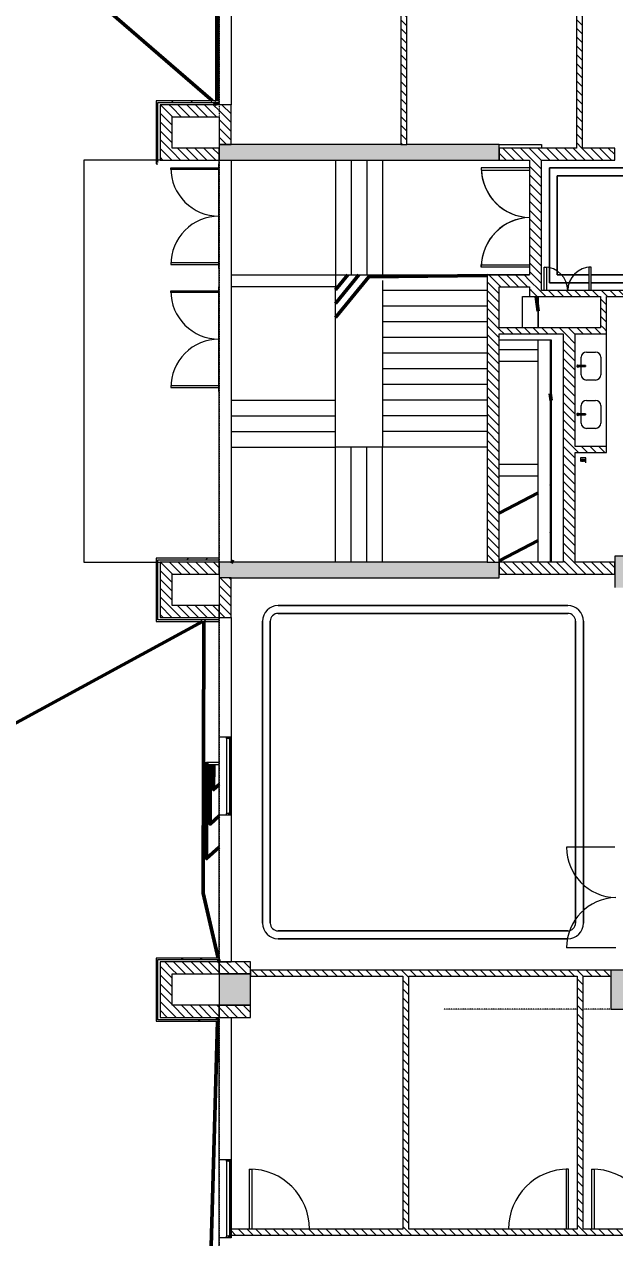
# Model space of a CAD drawing. Header units: millimetres. Extents: x -106145 to 154907, y -84585 to 152038.
# Drawn here: x -18341 to -7036, y 4985 to 28220 of the extents above; entities that cross this region are included whole.
import ezdxf

# ---------------------------------------------------------------- set-up
doc = ezdxf.new("R2010")
doc.units = ezdxf.units.MM
for name, pattern in [('Cut Out Line', [2, 1, -1]), ('Cut Out Line _2_', [2, 1, -1]), ('Overhead', [3.96875, 2.38125, -1.5875])]:
    doc.linetypes.add(name, pattern=pattern)
for name, color, linetype, lineweight in [('A-ANNO-DIMS', 7, 'Continuous', 9), ('A-ANNO-DIMS-300', 7, 'Continuous', 9), ('A-DETL-MBND', 7, 'Continuous', 5), ('A-DOOR', 7, 'Continuous', 5), ('A-FLOR', 7, 'Continuous', 5), ('A-GLAZ', 7, 'Continuous', 5), ('A-WALL', 7, 'Continuous', 5), ('A-WALL-PATT', 7, 'Continuous', 5), ('C-TOPO-MAJR', 7, 'Continuous', 50), ('P-SANR-FIXT', 7, 'Continuous', 5), ('S-COLS', 7, 'Continuous', 5), ('S-STRS', 7, 'Continuous', 5)]:
    doc.layers.add(name, color=color, linetype=linetype, lineweight=lineweight)
doc.layers.add('A-DETL', color=7, linetype='Continuous', lineweight=5, true_color=0x00a600)
doc.styles.add('RomanS', font='romans__.ttf', dxfattribs={"width": 0.8, "height": 1200})
doc.dimstyles.new('Diagonal_-_4_mm_RomanS_1', dxfattribs={"dimscale": 304.8, "dimtxt": 1219.023462, "dimasz": 1.476378, "dimexe": 0.984252, "dimexo": 0.0625, "dimgap": 0.19685, "dimtad": 1, "dimdec": 0, "dimzin": 0, "dimdsep": 46, "dimtxsty": 'RomanS', "dimblk1": 'OBLIQUE', "dimblk2": 'OBLIQUE', "dimsah": 1, "dimcen": 0.09, "dimdle": 2.362205, "dimazin": 0, "dimtfac": 1, "dimtdec": 4, "dimtix": 1, "dimtmove": 1, "dimatfit": 3, "dimfxl": 2.362205, "dimfxlon": 1, "dimtvp": 1, "dimtolj": 1, "dimtzin": 0, "dimarcsym": 2})
pattern_1 = [(315, (0, 0), (84.18955, 84.18955), [])]
pattern_2 = [(45, (0, 0), (-754.34, 754.34), []), (45, (0, 1143), (-754.34, 754.34), [])]

# ---------------------------------------------------------------- blocks, each defined once
blk = doc.blocks.new('M_Concrete-Rectangular-Column - 750 x 750-3585654-Site Plan -MAIN')
at = {"layer": 'S-COLS', "true_color": 0xeaeaea}
blk.add_hatch(color=254, dxfattribs=at).paths.add_polyline_path([(-375, 375), (-375, -375), (375, -375), (375, 375), (-130, 375)], flags=0)
at = {"layer": 'S-COLS', "color": 254, "true_color": 0xdddddd}
for p, q in [((375, 375), (-375, 375)), ((-375, 375), (-375, -375)), ((375, -375), (375, 375)), ((-375, -375), (375, -375))]:
    blk.add_line(p, q, dxfattribs=at)
blk = doc.blocks.new('M_Door-Passage-Double-Flush - FWD1 2_0-12334527-Site Plan -MAIN')
at = {"layer": 'A-DOOR', "color": 254, "lineweight": 9, "true_color": 0xdddddd}
for p, q in [((-905, 1046.35), (-905, 121.35)), ((950, 121.35), (950, 1046.35))]:
    blk.add_line(p, q, dxfattribs=at)
at = {"layer": 'A-DOOR', "color": 254, "true_color": 0xdddddd}
for centre, start, end in [((-950, 96.35), 1.520513, 87.303195), ((950, 96.35), 92.77704, 178.479487)]:
    blk.add_arc(centre, 950, start, end, dxfattribs=at)
blk = doc.blocks.new('M_Door-Passage-Double-Flush - FWD1 2_0-V40-Site Plan -MAIN')
at = {"layer": 'A-DOOR', "color": 254, "lineweight": 9, "true_color": 0xdddddd}
for p, q in [((-950, 121.35), (-950, 1046.35)), ((-950, 1046.35), (-905, 1046.35)), ((-905, 1046.35), (-905, 121.35)), ((950, 1046.35), (905, 1046.35)), ((905, 1046.35), (905, 121.35)), ((950, 121.35), (950, 1046.35))]:
    blk.add_line(p, q, dxfattribs=at)
at = {"layer": 'A-DOOR', "color": 254, "true_color": 0xdddddd}
for centre, start, end in [((-950, 96.35), 1.520513, 90), ((950, 96.35), 90, 178.479487)]:
    blk.add_arc(centre, 950, start, end, dxfattribs=at)
blk = doc.blocks.new('M_Door-Passage-Double-Flush - SHD 1_0-11714148-Site Plan -MAIN')
at = {"layer": 'A-DOOR', "color": 254, "lineweight": 9, "true_color": 0xdddddd}
for p, q in [((-450, -63.85), (-450, -513.85)), ((-405, -513.85), (-405, -63.85)), ((405, -513.85), (405, -63.85)), ((450, -63.85), (450, -513.85)), ((-450, -513.85), (-405, -513.85)), ((450, -513.85), (405, -513.85))]:
    blk.add_line(p, q, dxfattribs=at)
at = {"layer": 'A-DOOR', "color": 254, "true_color": 0xdddddd}
for centre, start, end in [((-450, -63.85), 270, 360), ((450, -63.85), 180, 270)]:
    blk.add_arc(centre, 450, start, end, dxfattribs=at)
blk = doc.blocks.new('M_Door-Passage-Small Slit Vision Panel_Type B - 1_25_Type B-13938696-Site Plan -MAIN')
at = {"layer": 'A-DOOR', "color": 254, "true_color": 0xdddddd}
for p, q in [((-514.125, -63.85), (-514.125, -71.85)), ((-454.125, -71.85), (-514.125, -71.85)), ((-454.125, -71.85), (-454.125, -63.85))]:
    blk.add_line(p, q, dxfattribs=at)
at = {"layer": 'A-DOOR', "color": 254, "lineweight": 9, "true_color": 0xdddddd}
for p, q in [((530, -1213.85), (530, -63.85)), ((575, -63.85), (575, -1213.85)), ((575, -1213.85), (530, -1213.85))]:
    blk.add_line(p, q, dxfattribs=at)
at = {"layer": 'A-DOOR', "color": 254, "true_color": 0xdddddd}
blk.add_arc((575, -63.85), 1150, 180, 270, dxfattribs=at)
blk = doc.blocks.new('M_Door-Passage-Small Slit Vision Panel_Type B - 1_25_Type B-13938695-Site Plan -MAIN')
at = {"layer": 'A-DOOR', "color": 254, "lineweight": 9, "true_color": 0xdddddd}
for p, q in [((575, 1213.85), (530, 1213.85)), ((530, 1213.85), (530, 63.85)), ((575, 63.85), (575, 1213.85))]:
    blk.add_line(p, q, dxfattribs=at)
at = {"layer": 'A-DOOR', "color": 254, "true_color": 0xdddddd}
for p, q in [((-514.125, 71.85), (-514.125, 63.85)), ((-514.125, 71.85), (-454.125, 71.85)), ((-454.125, 63.85), (-454.125, 71.85))]:
    blk.add_line(p, q, dxfattribs=at)
blk.add_arc((575, 63.85), 1150, 90, 180, dxfattribs=at)
blk = doc.blocks.new('M_Door-Curtain-Wall-Double-Storefront1 - M_Door-Curtain-Wall-Double-Storefront-14212920-Site Plan -MAIN')
at = {"layer": 'A-DOOR', "color": 254, "true_color": 0xdddddd}
for p, q in [((-963, -58), (-963, -978)), ((963, -37), (963, -978))]:
    blk.add_line(p, q, dxfattribs=at)
for centre, start, end in [((-963, -16), 270, 358.6823), ((963, -16), 181.3177, 270)]:
    blk.add_arc(centre, 963, start, end, dxfattribs=at)
blk = doc.blocks.new('M_Window-Fixed - 1050X1500-9149708-Site Plan -MAIN')
at = {"layer": 'A-GLAZ', "color": 254, "true_color": 0xdddddd}
for p, q in [((-750, 115), (750, 115)), ((-718.25, 26.1), (718.25, 26.1)), ((711.9, 115), (-711.9, 115)), ((750, -115), (-750, -115))]:
    blk.add_line(p, q, dxfattribs=at)
at = {"layer": 'A-GLAZ', "color": 254, "lineweight": 9, "true_color": 0xdddddd}
for p, q in [((-750, -115), (-750, 115)), ((-711.9, 115), (-750, 115)), ((-718.25, 26.1), (-750, 26.1)), ((-737.3, 115), (-737.3, 70.55)), ((-737.3, 70.55), (-718.25, 70.55)), ((-711.9, 70.55), (-718.25, 70.55)), ((-718.25, 70.55), (-718.25, 26.1)), ((-711.9, 115), (-711.9, 70.55)), ((711.9, 92.775), (-711.9, 92.775)), ((711.9, 115), (711.9, 70.55)), ((750, 115), (711.9, 115)), ((711.9, 70.55), (718.25, 70.55)), ((718.25, 70.55), (718.25, 26.1)), ((737.3, 70.55), (718.25, 70.55)), ((750, 26.1), (718.25, 26.1)), ((737.3, 115), (737.3, 70.55)), ((750, 115), (750, -115))]:
    blk.add_line(p, q, dxfattribs=at)
blk = doc.blocks.new('M_Window-Fixed - 1050X1500-V47-Site Plan -MAIN')
at = {"layer": 'A-GLAZ', "color": 254, "true_color": 0xdddddd}
for p, q in [((-750, 115), (750, 115)), ((-718, 26), (718, 26)), ((712, 115), (-712, 115)), ((750, -115), (-750, -115))]:
    blk.add_line(p, q, dxfattribs=at)
at = {"layer": 'A-GLAZ', "color": 254, "lineweight": 9, "true_color": 0xdddddd}
for p, q in [((-750, -115), (-750, 115)), ((-712, 115), (-750, 115)), ((-718, 26), (-750, 26)), ((-737, 115), (-737, 71)), ((-737, 71), (-718, 71)), ((-712, 71), (-718, 71)), ((-718, 71), (-718, 26)), ((-712, 115), (-712, 71)), ((712, 93), (-712, 93)), ((712, 115), (712, 71)), ((750, 115), (712, 115)), ((712, 71), (718, 71)), ((718, 71), (718, 26)), ((737, 71), (718, 71)), ((750, 26), (718, 26)), ((737, 115), (737, 71)), ((750, 115), (750, -115))]:
    blk.add_line(p, q, dxfattribs=at)
blk = doc.blocks.new('TAPWARE_boiling-chilled_water_unit - HYTP-029-V44-Site Plan -MAIN')
at = {"layer": 'P-SANR-FIXT', "color": 254, "true_color": 0xdddddd}
for p, q in [((-10, -350), (10, -350)), ((0, -480), (0, -520)), ((0, -520), (0, -480))]:
    blk.add_line(p, q, dxfattribs=at)
for start, end in [(90, 270), (180, 195.3487), (225, 240.3487), (270, 90), (0, 45)]:
    blk.add_arc((0, -500), 20, start, end, dxfattribs=at)
for points in [[(-10, -350), (-10, -362), (-10, -385), (-10, -419), (-10, -453), (-10, -473), (-10, -483)], [(10, -483), (10, -473), (10, -453), (10, -419), (10, -385), (10, -362), (10, -350)], [(-10, -483), (-9, -482), (-8, -481), (-6, -481)], [(2, -480), (4, -480), (6, -481), (9, -482), (10, -483)]]:
    blk.add_open_spline(points, degree=3, dxfattribs=at)
blk = doc.blocks.new('Floor trap face - FD_100x100_-13466426-Site Plan -MAIN')
at = {"layer": 'P-SANR-FIXT', "color": 254, "true_color": 0xdddddd}
for p, q in [((-25, 28), (-25, 34)), ((25, 28), (-25, 28)), ((-25, 6), (-25, 17)), ((-25, 17), (25, 17)), ((25, 6), (-25, 6)), ((-24, 39), (25, 39)), ((50, 50), (-22, 50)), ((25, 39), (25, 28)), ((25, 17), (25, 6)), ((50, -50), (50, 50)), ((-48, -50), (50, -50)), ((-25, -17), (-25, -6)), ((-25, -6), (25, -6)), ((25, -17), (-25, -17)), ((-25, -39), (-25, -28)), ((-25, -28), (25, -28)), ((25, -39), (-25, -39)), ((25, -6), (25, -17)), ((25, -28), (25, -39))]:
    blk.add_line(p, q, dxfattribs=at)
blk = doc.blocks.new('DC_DdlFlPanelFire-Rated-eq w vision panel - FSD2 _2_0-V85-Site Plan -MAIN')
at = {"layer": 'A-DOOR', "color": 253, "lineweight": 9, "true_color": 0xaaaaaa}
for p, q in [((-895, 1040), (-925, 1040)), ((-925, 1040), (-925, 115)), ((-895, 115), (-895, 1040)), ((895, 115), (895, 1040)), ((895, 1040), (925, 1040)), ((925, 1040), (925, 115))]:
    blk.add_line(p, q, dxfattribs=at)
at = {"layer": 'A-DOOR', "color": 253, "true_color": 0xaaaaaa}
for centre, start, end in [((-925, 115), 360, 90), ((925, 115), 90, 180)]:
    blk.add_arc(centre, 925, start, end, dxfattribs=at)
blk = doc.blocks.new('2022_11_09_AB BLOCKFACADE WITH CONTINOUS WINDOW_rvt-1-Site Plan -MAIN')
at = {"layer": 'A-WALL-PATT', "true_color": 0xeaeaea}
h = blk.add_hatch(dxfattribs=at)
h.set_pattern_fill('FP_19', color=254, style=0, pattern_type=2)
h.set_pattern_definition(pattern_1)
h.paths.add_polyline_path([(-11131, 25920), (-11016, 25920), (-11016, 30475), (-11131, 30475), (-11131, 26652)], flags=0)
h = blk.add_hatch(dxfattribs=at)
h.set_pattern_fill('FP_19', color=254, style=0, pattern_type=2)
h.set_pattern_definition(pattern_1)
h.paths.add_polyline_path([(-7771, 25849), (-7656, 25849), (-7656, 30475), (-7771, 30475), (-7771, 26652)], flags=0)
at = {"layer": 'A-WALL-PATT', "true_color": 0xd4d4d4}
h = blk.add_hatch(dxfattribs=at)
h.set_pattern_fill('FP_20', color=254, style=0, pattern_type=2)
h.set_pattern_definition(pattern_2)
h.paths.add_polyline_path([(-15816, 25545), (-15786, 25545), (-15786, 26755), (-15816, 26755), (-15816, 26652)], flags=0)
h = blk.add_hatch(dxfattribs=at)
h.set_pattern_fill('FP_20', color=254, style=0, pattern_type=2)
h.set_pattern_definition(pattern_2)
h.paths.add_polyline_path([(-14611, 26725), (-14611, 26755), (-15786, 26755), (-15786, 26725)], flags=0)
at = {"layer": 'A-WALL-PATT', "true_color": 0xeaeaea}
h = blk.add_hatch(dxfattribs=at)
h.set_pattern_fill('FP_19', color=254, style=0, pattern_type=2)
h.set_pattern_definition(pattern_1)
h.paths.add_polyline_path([(-15741, 25620), (-15511, 25620), (-15511, 26680), (-15741, 26680), (-15741, 26652)], flags=0)
h = blk.add_hatch(dxfattribs=at)
h.set_pattern_fill('FP_19', color=254, style=0, pattern_type=2)
h.set_pattern_definition(pattern_1)
h.paths.add_polyline_path([(-14611, 26450), (-14611, 26680), (-15511, 26680), (-15511, 26450), (-14896, 26450)], flags=0)
h = blk.add_hatch(dxfattribs=at)
h.set_pattern_fill('FP_19', color=254, style=0, pattern_type=2)
h.set_pattern_definition(pattern_1)
h.paths.add_polyline_path([(-14381, 25920), (-14381, 26680), (-14611, 26680), (-14611, 25920)], flags=0)
h = blk.add_hatch(dxfattribs=at)
h.set_pattern_fill('FP_19', color=254, style=0, pattern_type=2)
h.set_pattern_definition(pattern_1)
h.paths.add_polyline_path([(-14611, 25620), (-14611, 25850), (-15511, 25850), (-15511, 25620), (-14616, 25620)], flags=0)
at = {"layer": 'A-WALL-PATT', "true_color": 0xcccccb}
for points in [[(-9251, 25620), (-9251, 25920), (-14611, 25920), (-14611, 25620), (-9645, 25620)], [(-13846, 17620), (-9251, 17620), (-9251, 17920), (-14611, 17920), (-14611, 17620), (-14381, 17620)]]:
    blk.add_hatch(color=254, dxfattribs=at).paths.add_polyline_path(points, flags=0)
at = {"layer": 'A-WALL-PATT', "true_color": 0xeaeaea}
h = blk.add_hatch(dxfattribs=at)
h.set_pattern_fill('FP_19', color=254, style=0, pattern_type=2)
h.set_pattern_definition(pattern_1)
h.paths.add_polyline_path([(-9251, 25619), (-7036, 25619), (-7036, 25849), (-9251, 25849), (-9251, 25620)], flags=0)
h = blk.add_hatch(dxfattribs=at)
h.set_pattern_fill('FP_19', color=254, style=0, pattern_type=2)
h.set_pattern_definition(pattern_1)
h.paths.add_polyline_path([(-8436, 23120), (-8436, 25619), (-8666, 25619), (-8666, 23120), (-8595, 23120)], flags=0)
h = blk.add_hatch(dxfattribs=at)
h.set_pattern_fill('FP_19', color=254, style=0, pattern_type=2)
h.set_pattern_definition(pattern_1)
h.paths.add_polyline_path([(-9251, 23190), (-8666, 23190), (-8666, 23420), (-9481, 23420), (-9481, 23190)], flags=0)
h = blk.add_hatch(dxfattribs=at)
h.set_pattern_fill('FP_19', color=254, style=0, pattern_type=2)
h.set_pattern_definition(pattern_1)
h.paths.add_polyline_path([(-9251, 17920), (-9251, 23190), (-9481, 23190), (-9481, 17920)], flags=0)
h = blk.add_hatch(dxfattribs=at)
h.set_pattern_fill('FP_19', color=254, style=0, pattern_type=2)
h.set_pattern_definition(pattern_1)
h.paths.add_polyline_path([(-4394, 23005), (-3361, 23005), (-3361, 23120), (-4481, 23120), (-4481, 23005)], flags=0)
h.paths.add_polyline_path([(-4596, 23005), (-4596, 23120), (-8666, 23120), (-8666, 23005), (-5444, 23005)], flags=0)
h = blk.add_hatch(dxfattribs=at)
h.set_pattern_fill('FP_19', color=254, style=0, pattern_type=2)
h.set_pattern_definition(pattern_1)
h.paths.add_polyline_path([(-7306, 22405), (-7191, 22405), (-7191, 23005), (-7306, 23005), (-7306, 22964)], flags=0)
h = blk.add_hatch(dxfattribs=at)
h.set_pattern_fill('FP_19', color=254, style=0, pattern_type=2)
h.set_pattern_definition(pattern_1)
h.paths.add_polyline_path([(-7791, 22290), (-7191, 22290), (-7191, 22405), (-9251, 22405), (-9251, 22290), (-8021, 22290)], flags=0)
h = blk.add_hatch(dxfattribs=at)
h.set_pattern_fill('FP_19', color=254, style=0, pattern_type=2)
h.set_pattern_definition(pattern_1)
h.paths.add_polyline_path([(-8021, 17920), (-7791, 17920), (-7791, 22290), (-8021, 22290), (-8021, 18354)], flags=0)
h = blk.add_hatch(dxfattribs=at)
h.set_pattern_fill('FP_19', color=254, style=0, pattern_type=2)
h.set_pattern_definition(pattern_1)
h.paths.add_polyline_path([(-7191, 20020), (-7191, 20135), (-7791, 20135), (-7791, 20020), (-7544, 20020)], flags=0)
at = {"layer": 'A-WALL-PATT', "true_color": 0xd4d4d4}
h = blk.add_hatch(dxfattribs=at)
h.set_pattern_fill('FP_20', color=254, style=0, pattern_type=2)
h.set_pattern_definition(pattern_2)
h.paths.add_polyline_path([(-15816, 16785), (-15786, 16785), (-15786, 17995), (-15816, 17995), (-15816, 17432)], flags=0)
h = blk.add_hatch(dxfattribs=at)
h.set_pattern_fill('FP_20', color=254, style=0, pattern_type=2)
h.set_pattern_definition(pattern_2)
h.paths.add_polyline_path([(-14611, 17965), (-14611, 17995), (-15786, 17995), (-15786, 17965), (-14896, 17965)], flags=0)
at = {"layer": 'A-WALL-PATT', "true_color": 0xeaeaea}
h = blk.add_hatch(dxfattribs=at)
h.set_pattern_fill('FP_19', color=254, style=0, pattern_type=2)
h.set_pattern_definition(pattern_1)
h.paths.add_polyline_path([(-15741, 16860), (-15511, 16860), (-15511, 17920), (-15741, 17920), (-15741, 17432)], flags=0)
h = blk.add_hatch(dxfattribs=at)
h.set_pattern_fill('FP_19', color=254, style=0, pattern_type=2)
h.set_pattern_definition(pattern_1)
h.paths.add_polyline_path([(-14611, 17690), (-14611, 17920), (-15511, 17920), (-15511, 17690), (-14896, 17690)], flags=0)
h = blk.add_hatch(dxfattribs=at)
h.set_pattern_fill('FP_19', color=254, style=0, pattern_type=2)
h.set_pattern_definition(pattern_1)
h.paths.add_polyline_path([(-9251, 17690), (-7036, 17690), (-7036, 17920), (-9251, 17920)], flags=0)
h = blk.add_hatch(dxfattribs=at)
h.set_pattern_fill('FP_19', color=254, style=0, pattern_type=2)
h.set_pattern_definition(pattern_1)
h.paths.add_polyline_path([(-14611, 16860), (-14381, 16860), (-14381, 17620), (-14611, 17620), (-14611, 17432)], flags=0)
h = blk.add_hatch(dxfattribs=at)
h.set_pattern_fill('FP_19', color=254, style=0, pattern_type=2)
h.set_pattern_definition(pattern_1)
h.paths.add_polyline_path([(-15511, 16860), (-14611, 16860), (-14611, 17090), (-15511, 17090)], flags=0)
at = {"layer": 'A-WALL-PATT', "true_color": 0xd4d4d4}
h = blk.add_hatch(dxfattribs=at)
h.set_pattern_fill('FP_20', color=254, style=0, pattern_type=2)
h.set_pattern_definition(pattern_2)
h.paths.add_polyline_path([(-15786, 16785), (-14611, 16785), (-14611, 16815), (-15786, 16815)], flags=0)
h = blk.add_hatch(dxfattribs=at)
h.set_pattern_fill('FP_20', color=254, style=0, pattern_type=2)
h.set_pattern_definition(pattern_2)
h.paths.add_polyline_path([(-15816, 9130), (-15786, 9130), (-15786, 10340), (-15816, 10340), (-15816, 10056)], flags=0)
h = blk.add_hatch(dxfattribs=at)
h.set_pattern_fill('FP_20', color=254, style=0, pattern_type=2)
h.set_pattern_definition(pattern_2)
h.paths.add_polyline_path([(-15786, 10310), (-14611, 10310), (-14611, 10340), (-15786, 10340)], flags=0)
at = {"layer": 'A-WALL-PATT', "true_color": 0xeaeaea}
h = blk.add_hatch(dxfattribs=at)
h.set_pattern_fill('FP_19', color=254, style=0, pattern_type=2)
h.set_pattern_definition(pattern_1)
h.paths.add_polyline_path([(-15741, 9205), (-15511, 9205), (-15511, 10265), (-15741, 10265), (-15741, 10056)], flags=0)
h = blk.add_hatch(dxfattribs=at)
h.set_pattern_fill('FP_19', color=254, style=0, pattern_type=2)
h.set_pattern_definition(pattern_1)
h.paths.add_polyline_path([(-15511, 10035), (-14611, 10035), (-14611, 10265), (-15511, 10265), (-15511, 10056)], flags=0)
h = blk.add_hatch(dxfattribs=at)
h.set_pattern_fill('FP_19', color=254, style=0, pattern_type=2)
h.set_pattern_definition(pattern_1)
h.paths.add_polyline_path([(-14011, 10035), (-14011, 10265), (-14611, 10265), (-14611, 10035)], flags=0)
h = blk.add_hatch(dxfattribs=at)
h.set_pattern_fill('FP_19', color=254, style=0, pattern_type=2)
h.set_pattern_definition(pattern_1)
h.paths.add_polyline_path([(-7111, 9995), (-7111, 10110), (-14011, 10110), (-14011, 9995), (-7544, 9995)], flags=0)
h = blk.add_hatch(dxfattribs=at)
h.set_pattern_fill('FP_19', color=254, style=0, pattern_type=2)
h.set_pattern_definition(pattern_1)
h.paths.add_polyline_path([(-10981, 5150), (-10981, 9995), (-11096, 9995), (-11096, 5150)], flags=0)
h = blk.add_hatch(dxfattribs=at)
h.set_pattern_fill('FP_19', color=254, style=0, pattern_type=2)
h.set_pattern_definition(pattern_1)
h.paths.add_polyline_path([(-7712, 5150), (-7641, 5150), (-7641, 9995), (-7756, 9995), (-7756, 5150)], flags=0)
h = blk.add_hatch(dxfattribs=at)
h.set_pattern_fill('FP_19', color=254, style=0, pattern_type=2)
h.set_pattern_definition(pattern_1)
h.paths.add_polyline_path([(-14611, 9205), (-14611, 9435), (-15511, 9435), (-15511, 9205), (-14616, 9205)], flags=0)
h = blk.add_hatch(dxfattribs=at)
h.set_pattern_fill('FP_19', color=254, style=0, pattern_type=2)
h.set_pattern_definition(pattern_1)
h.paths.add_polyline_path([(-14611, 9205), (-14011, 9205), (-14011, 9435), (-14611, 9435)], flags=0)
at = {"layer": 'A-WALL-PATT', "true_color": 0xd4d4d4}
h = blk.add_hatch(dxfattribs=at)
h.set_pattern_fill('FP_20', color=254, style=0, pattern_type=2)
h.set_pattern_definition(pattern_2)
h.paths.add_polyline_path([(-14616, 9130), (-14616, 9160), (-15786, 9160), (-15786, 9130)], flags=0)
at = {"layer": 'A-WALL-PATT', "true_color": 0xeaeaea}
h = blk.add_hatch(dxfattribs=at)
h.set_pattern_fill('FP_19', color=254, style=0, pattern_type=2)
h.set_pattern_definition(pattern_1)
h.paths.add_polyline_path([(5789, 5035), (5789, 5150), (-14381, 5150), (-14381, 5035), (5058, 5035)], flags=0)
at = {"layer": 'S-COLS', "true_color": 0xeaeaea}
for points in [[(-7036, 17435), (-6436, 17435), (-6436, 18035), (-7036, 18035)], [(-14011, 9435), (-14011, 10035), (-14611, 10035), (-14611, 9435)]]:
    blk.add_hatch(color=254, dxfattribs=at).paths.add_polyline_path(points, flags=0)
at = {"layer": 'A-DETL', "color": 7, "linetype": 'Cut Out Line', "true_color": 0xf6f6f6}
for p, q in [((-8801, 22405), (-8801, 23005)), ((-8801, 23005), (-8666, 23005)), ((-8501, 22405), (-8501, 23005)), ((-7756, 9360), (-10311, 9360)), ((-7111, 9360), (-7641, 9360))]:
    blk.add_line(p, q, dxfattribs=at)
at = {"layer": 'A-DETL-MBND', "color": 253, "true_color": 0xaaaaaa}
blk.add_line((-14611, 14040), (-14841, 14040), dxfattribs=at)
at = {"layer": 'A-FLOR', "color": 254, "true_color": 0xdddddd}
for p, q in [((-9251, 25920), (-8436, 25920)), ((-8436, 25920), (-8436, 25849)), ((-14381, 25620), (-9251, 25620)), ((5409, 25470), (-8286, 25470)), ((-8286, 25470), (-8286, 23270)), ((-8286, 25470), (5409, 25470)), ((-8286, 23270), (-8286, 25470)), ((-8136, 23420), (-8136, 25320)), ((-8136, 25320), (5259, 25320)), ((5259, 25320), (-8136, 25320)), ((-8136, 25320), (-8136, 23420)), ((-8286, 23270), (-7531, 23270)), ((-7531, 23270), (-8286, 23270)), ((-7531, 23420), (-8136, 23420)), ((-8136, 23420), (-7531, 23420)), ((5259, 23420), (-7486, 23420)), ((-7486, 23420), (5259, 23420)), ((-7486, 23270), (5409, 23270)), ((5409, 23270), (-7486, 23270)), ((-8801, 22405), (-8801, 23005)), ((-8801, 23005), (-8666, 23005)), ((-8501, 23005), (-8501, 22405)), ((-9251, 22175), (-8251, 22175)), ((-8251, 22175), (-8251, 17920)), ((-7191, 20135), (-7191, 22290)), ((-7679, 21685), (-7679, 21843)), ((-7579, 21943), (-7404, 21943)), ((-7304, 21843), (-7304, 21508)), ((-7679, 21508), (-7679, 21665)), ((-7404, 21408), (-7579, 21408)), ((-7679, 20760), (-7679, 20918)), ((-7579, 21018), (-7404, 21018)), ((-7304, 20918), (-7304, 20583)), ((-7679, 20583), (-7679, 20740)), ((-7404, 20483), (-7579, 20483)), ((-7936, 17090), (-13481, 17090)), ((-13481, 17090), (-7936, 17090)), ((-13781, 16790), (-13781, 11010)), ((-13781, 11010), (-13781, 16790)), ((-13631, 11010), (-13631, 16790)), ((-13631, 16790), (-13631, 11010)), ((-13481, 16940), (-7936, 16940)), ((-7936, 16940), (-13481, 16940)), ((-7786, 16790), (-7786, 11010)), ((-7786, 11010), (-7786, 16790)), ((-7636, 11010), (-7636, 16790)), ((-7636, 16790), (-7636, 11010)), ((-7936, 10860), (-13481, 10860)), ((-13481, 10860), (-7936, 10860)), ((-13481, 10710), (-7936, 10710)), ((-7936, 10710), (-13481, 10710))]:
    blk.add_line(p, q, dxfattribs=at)
at = {"layer": 'A-FLOR', "color": 253, "true_color": 0xaaaaaa}
for p, q in [((-15816, 25620), (-17201, 25620)), ((-17201, 25620), (-17201, 17920)), ((-15741, 25620), (-15786, 25620)), ((-17201, 17920), (-15816, 17920)), ((-15786, 17920), (-15741, 17920)), ((-14851, 14090), (-14611, 14090)), ((-15511, 10265), (-15741, 10265))]:
    blk.add_line(p, q, dxfattribs=at)
at = {"layer": 'A-FLOR', "color": 254, "true_color": 0xdddddd}
for centre, radius, start, end in [((-7579, 21843), 100, 90, 180), ((-7404, 21843), 100, 360, 90), ((-7579, 21508), 100, 180, 270), ((-7404, 21508), 100, 270, 360), ((-7579, 20918), 100, 90, 180), ((-7404, 20918), 100, 360, 90), ((-7579, 20583), 100, 180, 270), ((-7404, 20583), 100, 270, 360), ((-13481, 16790), 300, 90, 180), ((-13481, 16790), 300, 90, 180), ((-7936, 16790), 300, 360, 90), ((-7936, 16790), 300, 360, 90), ((-13481, 16790), 150, 90, 180), ((-13481, 16790), 150, 90, 180), ((-7936, 16790), 150, 0, 90), ((-7936, 16790), 150, 0, 90), ((-13481, 11010), 300, 180, 270), ((-13481, 11010), 300, 180, 270), ((-13481, 11010), 150, 180, 270), ((-13481, 11010), 150, 180, 270), ((-7936, 11010), 300, 270, 360), ((-7936, 11010), 150, 270, 360), ((-7936, 11010), 300, 270, 360), ((-7936, 11010), 150, 270, 360)]:
    blk.add_arc(centre, radius, start, end, dxfattribs=at)
at = {"layer": 'A-WALL', "color": 253, "lineweight": 18, "true_color": 0xaaaaaa}
for p, q in [((-14616, 33205), (-14616, 26755)), ((-15816, 26755), (-15816, 25545)), ((-15786, 26755), (-15816, 26755)), ((-14616, 26755), (-15786, 26755)), ((-15786, 25575), (-15786, 26725)), ((-15786, 26725), (-14611, 26725)), ((-15741, 26680), (-15741, 25620)), ((-15511, 26680), (-15741, 26680)), ((-14611, 26680), (-15511, 26680)), ((-15511, 26450), (-14611, 26450)), ((-15511, 25850), (-15511, 26450)), ((-14611, 25850), (-15511, 25850)), ((-15741, 25620), (-15511, 25620)), ((-15511, 25620), (-14616, 25620)), ((-14616, 25620), (-14616, 17995)), ((-15816, 25545), (-15786, 25545)), ((-15816, 17995), (-15816, 16785)), ((-15786, 17995), (-15816, 17995)), ((-14616, 17995), (-15786, 17995)), ((-15786, 16815), (-15786, 17965)), ((-15786, 17965), (-14611, 17965)), ((-15741, 17920), (-15741, 16860)), ((-15511, 17920), (-15741, 17920)), ((-14611, 17920), (-15511, 17920)), ((-15511, 17690), (-14611, 17690)), ((-15511, 17090), (-15511, 17690)), ((-14611, 17090), (-15511, 17090)), ((-15816, 16785), (-15786, 16785)), ((-14611, 16815), (-15786, 16815)), ((-15786, 16785), (-14611, 16785)), ((-15741, 16860), (-15511, 16860)), ((-15511, 16860), (-14616, 16860)), ((-14616, 16860), (-14616, 10340)), ((-15816, 10340), (-15816, 9130)), ((-15786, 10340), (-15816, 10340)), ((-14616, 10340), (-15786, 10340)), ((-15786, 9160), (-15786, 10310)), ((-15786, 10310), (-14611, 10310)), ((-15741, 10265), (-15741, 9205)), ((-15511, 10265), (-15741, 10265)), ((-14611, 10265), (-15511, 10265)), ((-15511, 10035), (-14611, 10035)), ((-15511, 9435), (-15511, 10035)), ((-14611, 9435), (-15511, 9435)), ((-15816, 9130), (-15786, 9130)), ((-14616, 9160), (-15786, 9160)), ((-15786, 9130), (-14616, 9130)), ((-15741, 9205), (-15511, 9205)), ((-15511, 9205), (-14616, 9205)), ((-14616, 9205), (-14616, 9160)), ((-14616, 9130), (-14616, 2265))]:
    blk.add_line(p, q, dxfattribs=at)
at = {"layer": 'A-WALL', "color": 254, "lineweight": 18, "true_color": 0xdddddd}
for p, q in [((-14611, 26755), (-14611, 33205)), ((-11131, 30475), (-11131, 25920)), ((-11016, 25920), (-11016, 30475)), ((-7771, 30475), (-7771, 25849)), ((-7656, 25849), (-7656, 30475)), ((-14611, 26725), (-14611, 26755)), ((-14381, 26680), (-14611, 26680)), ((-14381, 25920), (-14381, 26680)), ((-14611, 26450), (-14611, 25920)), ((-11131, 25920), (-14611, 25920)), ((-14611, 25920), (-14611, 25620)), ((-14611, 25920), (-14381, 25920)), ((-14611, 25620), (-14611, 25850)), ((-9251, 25920), (-11016, 25920)), ((-9251, 25849), (-9251, 25920)), ((-7771, 25849), (-9251, 25849)), ((-7036, 25849), (-7656, 25849)), ((-7036, 25619), (-7036, 25849)), ((-14611, 25620), (-9251, 25620)), ((-14611, 17995), (-14611, 25620)), ((-9251, 25620), (-9251, 25619)), ((-9251, 25619), (-8666, 25619)), ((-8666, 25619), (-8666, 23420)), ((-8436, 25619), (-7036, 25619)), ((-8436, 23120), (-8436, 25619)), ((-8666, 23420), (-9481, 23420)), ((-9481, 23420), (-9481, 23190)), ((-9481, 23190), (-9481, 17920)), ((-9251, 23190), (-8666, 23190)), ((-9251, 22405), (-9251, 23190)), ((-8666, 23190), (-8666, 23120)), ((-8666, 23120), (-8666, 23005)), ((-8666, 23005), (-7306, 23005)), ((-4596, 23120), (-8436, 23120)), ((-7306, 23005), (-7306, 22405)), ((-7191, 23005), (-5841, 23005)), ((-7191, 22405), (-7191, 23005)), ((-7306, 22405), (-9251, 22405)), ((-7191, 22290), (-7191, 22405)), ((-9251, 17920), (-9251, 22290)), ((-9251, 22290), (-8021, 22290)), ((-8021, 22290), (-8021, 17920)), ((-7791, 22290), (-7191, 22290)), ((-7791, 20135), (-7791, 22290)), ((-7191, 20135), (-7791, 20135)), ((-7791, 17920), (-7791, 20020)), ((-7791, 20020), (-7191, 20020)), ((-7191, 20020), (-7191, 20135)), ((-14611, 17965), (-14611, 17995)), ((-9481, 17920), (-14611, 17920)), ((-14611, 17920), (-14611, 17620)), ((-14611, 17690), (-14611, 17920)), ((-9251, 17620), (-9251, 17920)), ((-8021, 17920), (-9251, 17920)), ((-9251, 17920), (-9251, 17690)), ((-7036, 17920), (-7791, 17920)), ((-7036, 17690), (-7036, 17920)), ((-9251, 17690), (-7036, 17690)), ((-14611, 17620), (-14611, 16860)), ((-14381, 17620), (-9251, 17620)), ((-14381, 16860), (-14381, 17620)), ((-14611, 16860), (-14611, 17090)), ((-14611, 16860), (-14381, 16860)), ((-14611, 14578), (-14611, 16860)), ((-14611, 16785), (-14611, 16815)), ((-14611, 10340), (-14611, 13078)), ((-14611, 10310), (-14611, 10340)), ((-14611, 10035), (-14611, 10265)), ((-14011, 10265), (-14611, 10265)), ((-14611, 10265), (-14611, 10035)), ((-14011, 10035), (-14011, 10265)), ((-14611, 10035), (-14011, 10035)), ((-7111, 10110), (-14011, 10110)), ((-14011, 10110), (-14011, 10035)), ((-14011, 9995), (-11096, 9995)), ((-11096, 9995), (-11096, 5150)), ((-10981, 9995), (-7756, 9995)), ((-10981, 5150), (-10981, 9995)), ((-7756, 9995), (-7756, 5150)), ((-7641, 9995), (-7111, 9995)), ((-7641, 5150), (-7641, 9995)), ((-14611, 9205), (-14611, 9435)), ((-14011, 9435), (-14611, 9435)), ((-14611, 9435), (-14611, 9205)), ((-14011, 9205), (-14011, 9435)), ((-14611, 9205), (-14011, 9205)), ((-14611, 6485), (-14611, 9205)), ((-11096, 5150), (-14381, 5150)), ((-7756, 5150), (-10981, 5150)), ((-4411, 5150), (-7641, 5150)), ((-14381, 5035), (5789, 5035))]:
    blk.add_line(p, q, dxfattribs=at)
at = {"layer": 'A-WALL', "color": 254, "true_color": 0xdddddd}
for p, q in [((-14611, 26755), (-14611, 33130)), ((-14381, 30475), (-14381, 26680)), ((-14611, 26680), (-14611, 26725)), ((-11131, 25920), (-11016, 25920)), ((-9251, 25620), (-9251, 25849)), ((-9251, 25849), (-9251, 25620)), ((-14611, 17995), (-14611, 25620)), ((-14381, 25620), (-14381, 17920)), ((-14381, 23420), (-12381, 23420)), ((-12381, 23420), (-12381, 23190)), ((-12381, 23190), (-14381, 23190)), ((-8501, 22405), (-8501, 23005)), ((-8501, 17920), (-8501, 22175)), ((-8271, 22175), (-8271, 17920)), ((-9251, 21990), (-8501, 21990)), ((-8501, 21760), (-9251, 21760)), ((-9251, 19800), (-8501, 19800)), ((-8501, 19570), (-9251, 19570)), ((-14611, 17920), (-14611, 17965)), ((-9481, 17920), (-9251, 17920)), ((-14381, 17620), (-14611, 17620)), ((-14611, 16815), (-14611, 16860)), ((-14611, 14578), (-14611, 16785)), ((-14381, 16860), (-14381, 14578)), ((-14611, 10340), (-14611, 13078)), ((-14381, 13078), (-14381, 10265)), ((-14611, 10265), (-14611, 10310)), ((-14611, 10265), (-14381, 10265)), ((-14011, 10035), (-14011, 9995)), ((-14611, 6485), (-14611, 9205)), ((-14381, 9205), (-14381, 6485))]:
    blk.add_line(p, q, dxfattribs=at)
at = {"layer": 'A-WALL', "color": 253, "true_color": 0xaaaaaa}
for p, q in [((-14611, 25620), (-14616, 25620)), ((-14616, 25545), (-14611, 25545)), ((-14616, 25545), (-14611, 25545)), ((-14616, 23545), (-14616, 25545)), ((-14616, 23635), (-14616, 25545)), ((-14611, 23635), (-14616, 23635)), ((-14611, 23545), (-14616, 23545)), ((-14616, 23190), (-14611, 23190)), ((-14616, 21190), (-14616, 23190)), ((-14611, 21190), (-14616, 21190)), ((-14611, 16860), (-14616, 16860)), ((-14611, 9205), (-14616, 9205))]:
    blk.add_line(p, q, dxfattribs=at)
at = {"layer": 'S-COLS', "color": 254, "true_color": 0xdddddd}
for p, q in [((-6436, 18035), (-7036, 18035)), ((-7036, 18035), (-7036, 17435)), ((-14011, 10035), (-14611, 10035)), ((-14611, 10035), (-14611, 9435)), ((-14011, 9995), (-14011, 10035)), ((-14011, 9435), (-14011, 9995)), ((-14611, 9435), (-14011, 9435))]:
    blk.add_line(p, q, dxfattribs=at)
at = {"layer": 'S-STRS', "color": 254, "true_color": 0xdddddd}
for p, q in [((-12381, 25620), (-12381, 23420)), ((-12081, 25620), (-12081, 23420)), ((-11781, 25620), (-11781, 23420)), ((-11481, 25620), (-11481, 23420)), ((-12381, 23420), (-12081, 23420)), ((-12081, 23420), (-11781, 23420)), ((-11781, 23420), (-11481, 23420)), ((-11481, 23420), (-8666, 23420)), ((-11481, 23317), (-11481, 23120)), ((-12381, 21020), (-12381, 23190)), ((-11481, 23120), (-11481, 22820)), ((-9481, 23120), (-11481, 23120)), ((-11481, 22820), (-11481, 22520)), ((-9481, 22820), (-11481, 22820)), ((-11481, 22520), (-11481, 22220)), ((-9481, 22520), (-11481, 22520)), ((-11481, 22220), (-11481, 21920)), ((-9481, 22220), (-11481, 22220)), ((-11481, 21920), (-11481, 21620)), ((-9481, 21920), (-11481, 21920)), ((-11481, 21620), (-11481, 21320)), ((-9481, 21620), (-11481, 21620)), ((-11481, 21320), (-11481, 21020)), ((-9481, 21320), (-11481, 21320)), ((-14381, 21020), (-12381, 21020)), ((-12381, 20720), (-12381, 21020)), ((-11481, 21020), (-11481, 20720)), ((-9481, 21020), (-11481, 21020)), ((-14381, 20720), (-12381, 20720)), ((-12381, 20420), (-12381, 20720)), ((-11481, 20720), (-11481, 20420)), ((-9481, 20720), (-11481, 20720)), ((-14381, 20420), (-12381, 20420)), ((-12381, 20120), (-12381, 20420)), ((-11481, 20420), (-11481, 20120)), ((-9481, 20420), (-11481, 20420)), ((-14381, 20120), (-12381, 20120)), ((-12381, 17920), (-12381, 20120)), ((-12081, 20120), (-12381, 20120)), ((-11781, 20120), (-12081, 20120)), ((-12081, 17920), (-12081, 20120)), ((-11481, 20120), (-11781, 20120)), ((-11781, 17920), (-11781, 20120)), ((-11481, 17920), (-11481, 20120)), ((-9481, 20120), (-11481, 20120))]:
    blk.add_line(p, q, dxfattribs=at)
at = {"layer": 'S-STRS', "color": 254, "linetype": 'Overhead', "true_color": 0xdddddd}
for p, q in [((-12381, 25620), (-12381, 23420)), ((-12081, 25620), (-12081, 23420)), ((-11781, 25620), (-11781, 23420)), ((-11481, 25620), (-11481, 23420)), ((-9481, 23120), (-11481, 23120)), ((-9481, 22820), (-11481, 22820)), ((-9481, 22520), (-11481, 22520)), ((-9481, 22220), (-11481, 22220)), ((-9481, 21920), (-11481, 21920)), ((-9481, 21620), (-11481, 21620)), ((-9481, 21320), (-11481, 21320)), ((-14381, 21020), (-12381, 21020)), ((-9481, 21020), (-11481, 21020)), ((-14381, 20720), (-12381, 20720)), ((-9481, 20720), (-11481, 20720)), ((-14381, 20420), (-12381, 20420)), ((-9481, 20420), (-11481, 20420)), ((-14381, 20120), (-12381, 20120)), ((-12381, 17920), (-12381, 20120)), ((-12081, 17920), (-12081, 20120)), ((-11781, 17920), (-11781, 20120)), ((-11481, 17920), (-11481, 20120)), ((-9481, 20120), (-11481, 20120))]:
    blk.add_line(p, q, dxfattribs=at)
at = {"color": 253, "lineweight": 5, "true_color": 0xaaaaaa}
for name, p, rotation in [('DC_DdlFlPanelFire-Rated-eq w vision panel - FSD2 _2_0-V85-Site Plan -MAIN', (-14496, 24545), 89.99999999999972), ('M_Door-Passage-Double-Flush - FWD1 2_0-12334527-Site Plan -MAIN', (-8545, 24520), 89.99999999999991), ('M_Door-Passage-Double-Flush - FWD1 2_0-V40-Site Plan -MAIN', (-8545, 24519), 89.99999999999991), ('M_Door-Passage-Double-Flush - SHD 1_0-11714148-Site Plan -MAIN', (-7936, 23056), 180), ('DC_DdlFlPanelFire-Rated-eq w vision panel - FSD2 _2_0-V85-Site Plan -MAIN', (-14496, 22190), 89.99999999999972), ('TAPWARE_boiling-chilled_water_unit - HYTP-029-V44-Site Plan -MAIN', (-7244, 21675), 270.0000000000001), ('TAPWARE_boiling-chilled_water_unit - HYTP-029-V44-Site Plan -MAIN', (-7244, 20750), 270.0000000000001), ('Floor trap face - FD_100x100_-13466426-Site Plan -MAIN', (-7642, 19870), 89.99999999999997), ('M_Window-Fixed - 1050X1500-V47-Site Plan -MAIN', (-14496, 13828), 270.0000048256585), ('M_Door-Curtain-Wall-Double-Storefront1 - M_Door-Curtain-Wall-Double-Storefront-14212920-Site Plan -MAIN', (-6979, 11498), 269.9999999999995), ('M_Concrete-Rectangular-Column - 750 x 750-3585654-Site Plan -MAIN', (-6736, 9735), 90.00000482565858), ('M_Window-Fixed - 1050X1500-9149708-Site Plan -MAIN', (-14496, 5735), 270.0000000000001), ('M_Door-Passage-Small Slit Vision Panel_Type B - 1_25_Type B-13938696-Site Plan -MAIN', (-13456, 5086), 180), ('M_Door-Passage-Small Slit Vision Panel_Type B - 1_25_Type B-13938696-Site Plan -MAIN', (-6901, 5086), 180)]:
    blk.add_blockref(name, p, dxfattribs=dict(at, rotation=rotation))
blk.add_blockref('M_Door-Passage-Small Slit Vision Panel_Type B - 1_25_Type B-13938695-Site Plan -MAIN', (-8496, 5086), dxfattribs=at)
blk = doc.blocks.new('DIMBLOCK6-Site Plan -MAIN')
at = {"layer": 'A-ANNO-DIMS-300', "transparency": 16777216}
for p, q in [((-16667, -35004), (-16667, -13545)), ((-11666, -14265), (-16967, -14265)), ((-16667, -14265), (-11666, -14265)), ((-17387, -34284), (-16367, -34284)), ((-16667, -34284), (-17387, -34284))]:
    blk.add_line(p, q, dxfattribs=at)
at = {"layer": 'A-ANNO-DIMS-300', "lineweight": 35, "transparency": 16777216}
for p, q in [((-16667, -14265), (-16892, -14040)), ((-16667, -14265), (-16442, -14490)), ((-16667, -34284), (-16892, -34059)), ((-16667, -34284), (-16442, -34509))]:
    blk.add_line(p, q, dxfattribs=at)
at = {"layer": 'A-ANNO-DIMS-300', "transparency": 16777216}
blk.add_ellipse((-16667, -7684), major_axis=(0, 16591), ratio=0.611088, start_param=1.570796, end_param=3.141593, dxfattribs=at)
at = {"layer": 'A-ANNO-DIMS-300', "color": 0, "transparency": 16777216, "char_height": 1200, "attachment_point": 1, "rotation": 90, "line_spacing_factor": 0.983083, "style": 'RomanS'}
for s, insert, width in [('FROM FACE OF COL. AA-2', (-26453, -15519), 24231.04), ('20019', (-28419, -7684), 5426.62)]:
    blk.add_mtext(s, dxfattribs=dict(at, insert=insert, width=width))
blk = doc.blocks.new('_Oblique')
at = {"color": 0, "linetype": 'ByBlock', "lineweight": -2}
blk.add_line((-0.5, -0.5), (0.5, 0.5), dxfattribs=at)

msp = doc.modelspace()

# ---------------------------------------------------------------- block references
at = {"lineweight": 5}
msp.add_blockref('2022_11_09_AB BLOCKFACADE WITH CONTINOUS WINDOW_rvt-1-Site Plan -MAIN', (0, 0), dxfattribs=at)

# ---------------------------------------------------------------- next in the draw order: linework, layer by layer
at = {"layer": 'A-DETL', "color": 8, "linetype": 'Cut Out Line _2_', "true_color": 0x808080}
msp.add_line((-14611.25, 65735.05), (-14611.25, -14264.95), dxfattribs=at)
at = {"layer": 'C-TOPO-MAJR'}
for p, q in [((-14651.25, 33130), (-14651.25, 26755.05)), ((-14651.25, 26680.05), (-14703.27, 26725.05)), ((-14651.25, 26725.05), (-14651.25, 26680.05)), ((-14611.26, 10265.05), (-14621.65, 10310)), ((-14642.13, 9160), (-14640.87, 9205.05))]:
    msp.add_line(p, q, dxfattribs=at)
at = {"layer": 'C-TOPO-MAJR', "color": 253, "true_color": 0x999999}
for p, q in [((-12381.25, 23133.81), (-12147.58, 23420)), ((-12381.25, 22870.71), (-11932.76, 23420)), ((-8542.49, 23005), (-8501.25, 22723.44)), ((-8271.25, 21152.87), (-8251.26, 21016.33)), ((-8251.26, 19377.41), (-8271.25, 19367)), ((-8501.25, 19247.29), (-9251.25, 18856.94)), ((-8251.26, 18464.19), (-8271.25, 18453.79)), ((-8501.25, 18334.08), (-9251.25, 17943.73)), ((-14333.99, 17920.05), (-14381.25, 17941.27))]:
    msp.add_line(p, q, dxfattribs=at)
at = {"layer": 'C-TOPO-MAJR', "flags": 128}
for points in [[(-14737.95, 26755.05), (-18496.77, 30006.72), (-24401.25, 27124.06)], [(-14928.89, 16785), (-20380.05, 13826.1), (-23148.96, 14715)], [(-14628.51, 10339.69), (-14916.26, 11585.01), (-14901.3, 16785)], [(-14844.07, 14090), (-14849.38, 12245.01), (-14611.26, 12463.2)], [(-14779.24, 14040), (-14782.5, 12905), (-14611.26, 13061.92)], [(-14714.26, 14040), (-14715.63, 13565), (-14611.26, 13660.64)], [(-14677.65, 2340), (-14801.26, 3466.25), (-14642.97, 9130)]]:
    msp.add_lwpolyline(points, dxfattribs=at)
at = {"layer": 'C-TOPO-MAJR', "color": 253, "true_color": 0x999999, "flags": 128}
msp.add_lwpolyline([(-12381.25, 22607.6), (-11744.74, 23387.19), (-9481.25, 23410.86)], dxfattribs=at)

# ---------------------------------------------------------------- next in the draw order: dimensions: what is measured, and where the dimension line sits
at = {"layer": 'A-ANNO-DIMS'}
dim = msp.add_linear_dim(base=(-16667.42, -14264.95), p1=(-17387.42, -34284.12), p2=(-11665.59, -14264.95), angle=90, text='<>\\XFROM FACE OF COL. AA-2', dimstyle='Diagonal_-_4_mm_RomanS_1', override={"dimpost": '<>', "dimfxl": 20820.819424}, dxfattribs=at)
dim.commit()
dim.dimension.update_dxf_attribs({"geometry": 'DIMBLOCK6-Site Plan -MAIN', "text_midpoint": (-26818.83, -7683.61), "dimtype": 160, "text_rotation": 90})

doc.saveas('drawing.dxf')
